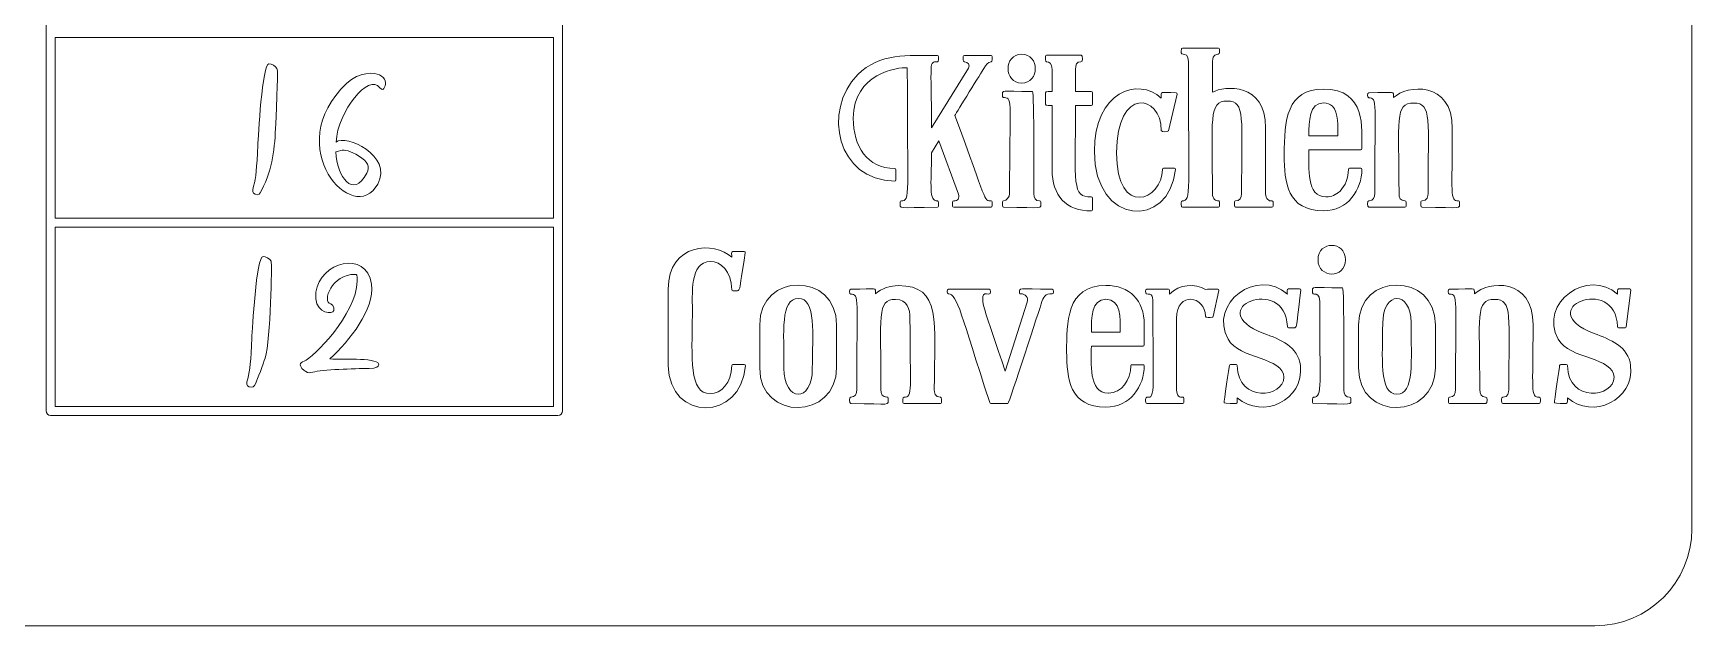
# Model space of a CAD drawing. Header units: inches. Extents: x 9.41 to 15.41, y -14.48 to -10.48.
# Drawn here: x 12.822 to 15.412, y -14.483 to -13.559 of the extents above; entities that cross this region are included whole.
import ezdxf

# ---------------------------------------------------------------- set-up
doc = ezdxf.new("R2010")
doc.units = ezdxf.units.IN
doc.header["$MEASUREMENT"] = 0
doc.layers.add('_U+0421_U+043B_U+043E_U+0439 1', color=7, linetype='Continuous')

# ---------------------------------------------------------------- blocks, each defined once
blk = doc.blocks.new('block 9')
at = {"layer": '_U+0421_U+043B_U+043E_U+0439 1', "color": 7, "lineweight": 9, "true_color": 0xffffff}
for points, knots in [([(14.895, -13.7693), (14.895, -13.7693), (14.8775, -13.7693), (14.8775, -13.7693), (14.8765, -13.7693), (14.8758, -13.7701), (14.8758, -13.7711), (14.8758, -13.7841), (14.8709, -13.7967), (14.8627, -13.8048), (14.8566, -13.8108), (14.8491, -13.814), (14.8409, -13.814), (14.8408, -13.814), (14.8406, -13.814), (14.8405, -13.814), (14.81, -13.814), (14.8139, -13.7683), (14.8142, -13.7404), (14.8142, -13.7404), (14.895, -13.7404), (14.895, -13.7404), (14.8959, -13.7404), (14.8967, -13.7397), (14.8967, -13.7387), (14.8967, -13.7085), (14.9043, -13.6458), (14.8367, -13.6458), (14.7793, -13.6458), (14.7756, -13.6941), (14.7756, -13.749), (14.7756, -13.7909), (14.7803, -13.8357), (14.8367, -13.8357), (14.8757, -13.8357), (14.8967, -13.8024), (14.8967, -13.7711), (14.8967, -13.7701), (14.8959, -13.7693), (14.895, -13.7693)], [0, 0, 0, 0, 1, 1, 1, 2, 2, 2, 3, 3, 3, 4, 4, 4, 5, 5, 5, 6, 6, 6, 7, 7, 7, 8, 8, 8, 9, 9, 9, 10, 10, 10, 11, 11, 11, 12, 12, 12, 13, 13, 13, 13]), ([(14.8591, -13.7187), (14.8591, -13.7187), (14.8142, -13.7187), (14.8142, -13.7187), (14.8141, -13.6961), (14.8142, -13.6672), (14.8369, -13.6672), (14.8428, -13.6672), (14.8473, -13.6689), (14.8508, -13.6725), (14.8606, -13.6824), (14.8592, -13.7047), (14.8591, -13.7187)], [0, 0, 0, 0, 1, 1, 1, 2, 2, 2, 3, 3, 3, 4, 4, 4, 4])]:
    blk.add_open_spline(points, degree=3, knots=knots, dxfattribs=at)
blk = doc.blocks.new('block 10')
at = {"layer": '_U+0421_U+043B_U+043E_U+0439 1', "color": 7, "lineweight": 9, "true_color": 0xffffff}
for points, knots in [([(13.9565, -14.0135), (13.9565, -14.0135), (13.9565, -14.0808), (13.9565, -14.0808), (13.9565, -14.1652), (14.0766, -14.1615), (14.0766, -14.0808), (14.0766, -14.0808), (14.0766, -14.0135), (14.0766, -14.0135), (14.0766, -13.931), (13.9565, -13.9308), (13.9565, -14.0135)], [0, 0, 0, 0, 1, 1, 1, 2, 2, 2, 3, 3, 3, 4, 4, 4, 4]), ([(14.0166, -13.9724), (14.0453, -13.9718), (14.0387, -14.0285), (14.0387, -14.0821), (14.0387, -14.1355), (13.9944, -14.1352), (13.9944, -14.0813), (13.9944, -14.0249), (13.9887, -13.973), (14.0166, -13.9724)], [0, 0, 0, 0, 1, 1, 1, 2, 2, 2, 3, 3, 3, 3])]:
    blk.add_open_spline(points, degree=3, knots=knots, dxfattribs=at)
blk = doc.blocks.new('block 11')
at = {"layer": '_U+0421_U+043B_U+043E_U+0439 1', "color": 7, "lineweight": 9, "true_color": 0xffffff}
for points, knots in [([(14.4968, -13.9522), (14.4347, -13.9522), (14.4358, -14.0116), (14.4358, -14.0554), (14.4358, -14.0974), (14.4405, -14.1422), (14.4968, -14.1422), (14.5358, -14.1422), (14.5569, -14.1088), (14.5569, -14.0775), (14.5569, -14.0765), (14.5561, -14.0758), (14.5551, -14.0758), (14.5551, -14.0758), (14.5377, -14.0758), (14.5377, -14.0758), (14.5367, -14.0758), (14.5359, -14.0765), (14.5359, -14.0775), (14.5359, -14.0995), (14.5221, -14.1204), (14.501, -14.1204), (14.5009, -14.1204), (14.5008, -14.1204), (14.5007, -14.1204), (14.4695, -14.1204), (14.4741, -14.0722), (14.4744, -14.0469), (14.4744, -14.0469), (14.5551, -14.0469), (14.5551, -14.0469), (14.5561, -14.0469), (14.5569, -14.0461), (14.5569, -14.0451), (14.5569, -14.0451), (14.5569, -14.0135), (14.5569, -14.0135), (14.5569, -13.9751), (14.5344, -13.9522), (14.4968, -13.9522)], [0, 0, 0, 0, 1, 1, 1, 2, 2, 2, 3, 3, 3, 4, 4, 4, 5, 5, 5, 6, 6, 6, 7, 7, 7, 8, 8, 8, 9, 9, 9, 10, 10, 10, 11, 11, 11, 12, 12, 12, 13, 13, 13, 13]), ([(14.4971, -13.9737), (14.5209, -13.9737), (14.5195, -14.0024), (14.5192, -14.0252), (14.5192, -14.0252), (14.4744, -14.0252), (14.4744, -14.0252), (14.4742, -14.0026), (14.4744, -13.9737), (14.4971, -13.9737)], [0, 0, 0, 0, 1, 1, 1, 2, 2, 2, 3, 3, 3, 3])]:
    blk.add_open_spline(points, degree=3, knots=knots, dxfattribs=at)
blk = doc.blocks.new('block 12')
at = {"layer": '_U+0421_U+043B_U+043E_U+0439 1', "color": 7, "lineweight": 9, "true_color": 0xffffff}
for points, knots in [([(14.8915, -14.0135), (14.8915, -14.0135), (14.8915, -14.0808), (14.8915, -14.0808), (14.8915, -14.1652), (15.0115, -14.1615), (15.0115, -14.0808), (15.0115, -14.0808), (15.0115, -14.0135), (15.0115, -14.0135), (15.0115, -13.931), (14.8915, -13.9308), (14.8915, -14.0135)], [0, 0, 0, 0, 1, 1, 1, 2, 2, 2, 3, 3, 3, 4, 4, 4, 4]), ([(14.9293, -14.0117), (14.9293, -13.9598), (14.9736, -13.9594), (14.9736, -14.0102), (14.9736, -14.069), (14.9793, -14.122), (14.9515, -14.122), (14.9229, -14.122), (14.9293, -14.0617), (14.9293, -14.0117)], [0, 0, 0, 0, 1, 1, 1, 2, 2, 2, 3, 3, 3, 3])]:
    blk.add_open_spline(points, degree=3, knots=knots, dxfattribs=at)
blk = doc.blocks.new('block 8')
at = {"layer": '_U+0421_U+043B_U+043E_U+0439 1', "color": 7, "lineweight": 9, "true_color": 0xffffff}
for points, knots in [([(14.2594, -13.8301), (14.2584, -13.8301), (14.2576, -13.8293), (14.2576, -13.8283), (14.2576, -13.8254), (14.2569, -13.8196), (14.2596, -13.8199), (14.2655, -13.8209), (14.2692, -13.8158), (14.267, -13.8099), (14.267, -13.8099), (14.2364, -13.7265), (14.2364, -13.7265), (14.2364, -13.7265), (14.2247, -13.7453), (14.2247, -13.7453), (14.2247, -13.7966), (14.2201, -13.8202), (14.234, -13.8202), (14.2366, -13.8202), (14.2357, -13.8255), (14.2357, -13.8283), (14.2357, -13.8293), (14.2349, -13.8301), (14.234, -13.8301), (14.17, -13.8301), (14.176, -13.8346), (14.176, -13.8219), (14.176, -13.8209), (14.1767, -13.8202), (14.1777, -13.8202), (14.1916, -13.8202), (14.187, -13.813), (14.187, -13.6125), (14.1724, -13.6112), (14.1026, -13.6215), (14.1026, -13.6912), (14.1026, -13.7346), (14.124, -13.7698), (14.1674, -13.7698), (14.1684, -13.7698), (14.1692, -13.7706), (14.1692, -13.7716), (14.1692, -13.7716), (14.1692, -13.7875), (14.1692, -13.7875), (14.1692, -13.7885), (14.1684, -13.7892), (14.1674, -13.7892), (14.0775, -13.7892), (14.0539, -13.6793), (14.1096, -13.6232), (14.1439, -13.5888), (14.1877, -13.5934), (14.234, -13.5934), (14.2349, -13.5934), (14.2357, -13.5941), (14.2357, -13.5951), (14.2357, -13.5979), (14.2366, -13.6033), (14.234, -13.6033), (14.2201, -13.6033), (14.2247, -13.601), (14.2247, -13.7064), (14.2247, -13.7064), (14.2823, -13.6132), (14.2823, -13.6132), (14.2855, -13.608), (14.2813, -13.6031), (14.2762, -13.6033), (14.2736, -13.6033), (14.2743, -13.5978), (14.2743, -13.5951), (14.2743, -13.5941), (14.2751, -13.5934), (14.2761, -13.5934), (14.2761, -13.5934), (14.3177, -13.5934), (14.3177, -13.5934), (14.3187, -13.5934), (14.3194, -13.5941), (14.3194, -13.5951), (14.3194, -13.5979), (14.3203, -13.6033), (14.3177, -13.6033), (14.313, -13.6033), (14.3101, -13.6079), (14.3063, -13.6138), (14.3036, -13.6181), (14.264, -13.6824), (14.2613, -13.6867), (14.3116, -13.8226), (14.3063, -13.8202), (14.3177, -13.8202), (14.3187, -13.8202), (14.3194, -13.8209), (14.3194, -13.8219), (14.3194, -13.8248), (14.3203, -13.8301), (14.3177, -13.8301), (14.3177, -13.8301), (14.2594, -13.8301), (14.2594, -13.8301)], [0, 0, 0, 0, 1, 1, 1, 2, 2, 2, 3, 3, 3, 4, 4, 4, 5, 5, 5, 6, 6, 6, 7, 7, 7, 8, 8, 8, 9, 9, 9, 10, 10, 10, 11, 11, 11, 12, 12, 12, 13, 13, 13, 14, 14, 14, 15, 15, 15, 16, 16, 16, 17, 17, 17, 18, 18, 18, 19, 19, 19, 20, 20, 20, 21, 21, 21, 22, 22, 22, 23, 23, 23, 24, 24, 24, 25, 25, 25, 26, 26, 26, 27, 27, 27, 28, 28, 28, 29, 29, 29, 30, 30, 30, 31, 31, 31, 32, 32, 32, 33, 33, 33, 34, 34, 34, 34]), ([(14.3657, -13.5913), (14.3938, -13.5913), (14.3938, -13.6364), (14.3657, -13.6364), (14.3374, -13.6364), (14.337, -13.5913), (14.3657, -13.5913)], [0, 0, 0, 0, 1, 1, 1, 2, 2, 2, 2]), ([(14.413, -13.7716), (14.413, -13.7716), (14.413, -13.6711), (14.413, -13.6711), (14.41, -13.6711), (14.4027, -13.672), (14.4027, -13.6693), (14.4027, -13.6693), (14.4027, -13.6514), (14.4027, -13.6514), (14.4027, -13.6487), (14.41, -13.6496), (14.413, -13.6496), (14.413, -13.6496), (14.413, -13.6151), (14.413, -13.6151), (14.413, -13.6045), (14.4081, -13.6033), (14.4045, -13.6033), (14.4018, -13.6033), (14.4027, -13.5975), (14.4027, -13.5946), (14.4027, -13.5936), (14.4035, -13.5929), (14.4045, -13.5929), (14.4045, -13.5929), (14.4584, -13.5929), (14.4584, -13.5929), (14.4609, -13.5929), (14.4615, -13.6039), (14.4582, -13.6033), (14.4509, -13.6024), (14.4496, -13.6078), (14.4496, -13.6151), (14.4496, -13.6151), (14.4496, -13.6496), (14.4496, -13.6496), (14.4496, -13.6496), (14.4743, -13.6496), (14.4743, -13.6496), (14.4753, -13.6496), (14.4761, -13.6504), (14.4761, -13.6514), (14.4761, -13.6514), (14.4761, -13.6693), (14.4761, -13.6693), (14.4761, -13.6703), (14.4753, -13.6711), (14.4743, -13.6711), (14.4743, -13.6711), (14.4496, -13.6711), (14.4496, -13.6711), (14.4496, -13.7963), (14.4435, -13.814), (14.4743, -13.814), (14.4753, -13.814), (14.4761, -13.8148), (14.4761, -13.8157), (14.4761, -13.8157), (14.4761, -13.834), (14.4761, -13.834), (14.4761, -13.8349), (14.4753, -13.8357), (14.4744, -13.8357), (14.4351, -13.8366), (14.413, -13.8113), (14.413, -13.7716)], [0, 0, 0, 0, 1, 1, 1, 2, 2, 2, 3, 3, 3, 4, 4, 4, 5, 5, 5, 6, 6, 6, 7, 7, 7, 8, 8, 8, 9, 9, 9, 10, 10, 10, 11, 11, 11, 12, 12, 12, 13, 13, 13, 14, 14, 14, 15, 15, 15, 16, 16, 16, 17, 17, 17, 18, 18, 18, 19, 19, 19, 20, 20, 20, 21, 21, 21, 22, 22, 22, 22]), ([(14.6865, -13.6644), (14.6568, -13.6644), (14.6635, -13.6924), (14.6635, -13.8091), (14.6635, -13.8129), (14.6648, -13.8163), (14.6669, -13.8183), (14.6685, -13.8197), (14.6705, -13.8203), (14.6727, -13.8202), (14.6732, -13.8201), (14.6737, -13.8203), (14.674, -13.8206), (14.6749, -13.8215), (14.6746, -13.827), (14.6746, -13.8283), (14.6746, -13.8293), (14.6738, -13.8301), (14.6728, -13.8301), (14.6728, -13.8301), (14.6166, -13.8301), (14.6166, -13.8301), (14.6156, -13.8301), (14.6149, -13.8293), (14.6149, -13.8283), (14.6149, -13.8255), (14.614, -13.8202), (14.6166, -13.8202), (14.6305, -13.8202), (14.6259, -13.8075), (14.6259, -13.6031), (14.6259, -13.5917), (14.621, -13.5915), (14.6178, -13.5913), (14.6138, -13.5911), (14.6149, -13.5878), (14.6149, -13.5836), (14.6149, -13.5826), (14.6156, -13.5818), (14.6166, -13.5818), (14.6166, -13.5818), (14.6728, -13.5818), (14.6728, -13.5818), (14.6738, -13.5818), (14.6746, -13.5826), (14.6746, -13.5836), (14.6746, -13.5868), (14.6756, -13.5911), (14.6725, -13.5912), (14.6703, -13.5914), (14.6635, -13.5917), (14.6635, -13.6023), (14.6635, -13.6023), (14.6635, -13.6506), (14.6635, -13.6506), (14.6824, -13.6404), (14.7465, -13.6351), (14.7465, -13.7061), (14.7465, -13.7061), (14.7465, -13.8093), (14.7465, -13.8093), (14.7465, -13.813), (14.7478, -13.8164), (14.7499, -13.8183), (14.7516, -13.8198), (14.7537, -13.8204), (14.7561, -13.8202), (14.7566, -13.82), (14.7571, -13.8203), (14.7575, -13.8206), (14.7579, -13.8209), (14.7581, -13.8214), (14.7581, -13.8219), (14.7581, -13.8219), (14.7581, -13.8283), (14.7581, -13.8283), (14.7581, -13.8293), (14.7573, -13.8301), (14.7563, -13.8301), (14.7563, -13.8301), (14.6996, -13.8301), (14.6996, -13.8301), (14.6969, -13.8301), (14.6978, -13.8248), (14.6978, -13.8219), (14.6978, -13.821), (14.6986, -13.8201), (14.6997, -13.8202), (14.7056, -13.8209), (14.7089, -13.8152), (14.7089, -13.8091), (14.7089, -13.6908), (14.7153, -13.6644), (14.6865, -13.6644)], [0, 0, 0, 0, 1, 1, 1, 2, 2, 2, 3, 3, 3, 4, 4, 4, 5, 5, 5, 6, 6, 6, 7, 7, 7, 8, 8, 8, 9, 9, 9, 10, 10, 10, 11, 11, 11, 12, 12, 12, 13, 13, 13, 14, 14, 14, 15, 15, 15, 16, 16, 16, 17, 17, 17, 18, 18, 18, 19, 19, 19, 20, 20, 20, 21, 21, 21, 22, 22, 22, 23, 23, 23, 24, 24, 24, 25, 25, 25, 26, 26, 26, 27, 27, 27, 28, 28, 28, 29, 29, 29, 30, 30, 30, 31, 31, 31, 31]), ([(14.3357, -13.8219), (14.3357, -13.8209), (14.3365, -13.8202), (14.3374, -13.8202), (14.3416, -13.8202), (14.3467, -13.814), (14.3467, -13.8091), (14.3467, -13.6693), (14.3519, -13.6597), (14.3387, -13.6591), (14.3371, -13.659), (14.3357, -13.659), (14.3357, -13.6573), (14.3357, -13.6454), (14.3312, -13.6496), (14.3826, -13.6496), (14.3853, -13.6496), (14.3844, -13.8064), (14.3844, -13.8091), (14.3844, -13.8151), (14.3873, -13.8205), (14.3936, -13.8202), (14.3947, -13.8201), (14.3954, -13.821), (14.3954, -13.8219), (14.3954, -13.8346), (14.4014, -13.8301), (14.3374, -13.8301), (14.3348, -13.8301), (14.3357, -13.8248), (14.3357, -13.8219)], [0, 0, 0, 0, 1, 1, 1, 2, 2, 2, 3, 3, 3, 4, 4, 4, 5, 5, 5, 6, 6, 6, 7, 7, 7, 8, 8, 8, 9, 9, 9, 10, 10, 10, 10]), ([(14.4791, -13.7431), (14.4791, -13.6494), (14.5474, -13.6266), (14.5836, -13.6598), (14.5836, -13.6483), (14.5809, -13.6514), (14.6067, -13.6514), (14.6078, -13.6514), (14.6086, -13.6525), (14.6084, -13.6536), (14.6084, -13.6536), (14.595, -13.7108), (14.595, -13.7108), (14.5945, -13.7131), (14.5836, -13.7131), (14.5836, -13.7104), (14.5836, -13.6538), (14.5138, -13.6409), (14.5138, -13.7454), (14.5138, -13.8479), (14.5854, -13.819), (14.5854, -13.7711), (14.5854, -13.7701), (14.5862, -13.7693), (14.5872, -13.7693), (14.5872, -13.7693), (14.6041, -13.7693), (14.6041, -13.7693), (14.6052, -13.7693), (14.606, -13.7702), (14.6059, -13.7712), (14.5961, -13.8643), (14.4791, -13.8596), (14.4791, -13.7431)], [0, 0, 0, 0, 1, 1, 1, 2, 2, 2, 3, 3, 3, 4, 4, 4, 5, 5, 5, 6, 6, 6, 7, 7, 7, 8, 8, 8, 9, 9, 9, 10, 10, 10, 11, 11, 11, 11]), ([(14.9077, -13.8199), (14.9147, -13.8204), (14.9169, -13.8149), (14.9169, -13.808), (14.9169, -13.6655), (14.9214, -13.6593), (14.9076, -13.6593), (14.9047, -13.6593), (14.9052, -13.6514), (14.9076, -13.6514), (14.9504, -13.6514), (14.9463, -13.6477), (14.9463, -13.6591), (14.9669, -13.6389), (15.038, -13.6322), (15.038, -13.7071), (15.038, -13.8097), (15.0336, -13.8202), (15.0475, -13.8202), (15.0485, -13.8202), (15.0493, -13.8209), (15.0493, -13.8219), (15.0493, -13.8346), (15.0553, -13.8301), (14.9908, -13.8301), (14.9882, -13.8301), (14.989, -13.8248), (14.989, -13.8219), (14.989, -13.8209), (14.9898, -13.8202), (14.9908, -13.8202), (14.9992, -13.8202), (15.0001, -13.8121), (15.0001, -13.8086), (15.0001, -13.6936), (15.0069, -13.6675), (14.9777, -13.6675), (14.9475, -13.6675), (14.9548, -13.6941), (14.9548, -13.808), (14.9548, -13.815), (14.957, -13.8204), (14.9639, -13.8199), (14.9665, -13.8192), (14.9658, -13.8256), (14.9658, -13.8283), (14.9658, -13.8293), (14.965, -13.8301), (14.9641, -13.8301), (14.9641, -13.8301), (14.9076, -13.8301), (14.9076, -13.8301), (14.9049, -13.8301), (14.9047, -13.8192), (14.9077, -13.8199)], [0, 0, 0, 0, 1, 1, 1, 2, 2, 2, 3, 3, 3, 4, 4, 4, 5, 5, 5, 6, 6, 6, 7, 7, 7, 8, 8, 8, 9, 9, 9, 10, 10, 10, 11, 11, 11, 12, 12, 12, 13, 13, 13, 14, 14, 14, 15, 15, 15, 16, 16, 16, 17, 17, 17, 18, 18, 18, 18]), ([(13.9341, -14.0774), (13.9281, -14.1651), (13.8153, -14.1652), (13.8137, -14.0775), (13.8132, -14.0374), (13.8137, -13.9988), (13.8137, -13.9578), (13.8137, -13.8854), (13.8861, -13.883), (13.9129, -13.9081), (13.9129, -13.9052), (13.9119, -13.8993), (13.9146, -13.8993), (13.9146, -13.8993), (13.9323, -13.8993), (13.9323, -13.8993), (13.9334, -13.8993), (13.9342, -13.9003), (13.934, -13.9013), (13.9226, -13.9672), (13.9285, -13.9606), (13.9146, -13.9606), (13.9136, -13.9606), (13.9129, -13.9598), (13.9129, -13.9588), (13.9129, -13.93), (13.8952, -13.9145), (13.8797, -13.9148), (13.8466, -13.9154), (13.8517, -13.9646), (13.8514, -13.9976), (13.8508, -14.0658), (13.8457, -14.121), (13.8794, -14.121), (13.8958, -14.121), (13.9129, -14.1046), (13.9129, -14.0772), (13.9129, -14.0763), (13.9136, -14.0755), (13.9146, -14.0755), (13.9146, -14.0755), (13.9323, -14.0755), (13.9323, -14.0755), (13.9333, -14.0755), (13.9341, -14.0763), (13.9341, -14.0774)], [0, 0, 0, 0, 1, 1, 1, 2, 2, 2, 3, 3, 3, 4, 4, 4, 5, 5, 5, 6, 6, 6, 7, 7, 7, 8, 8, 8, 9, 9, 9, 10, 10, 10, 11, 11, 11, 12, 12, 12, 13, 13, 13, 14, 14, 14, 15, 15, 15, 15]), ([(14.8283, -13.912), (14.8283, -13.8822), (14.8711, -13.8822), (14.8711, -13.912), (14.8711, -13.942), (14.8283, -13.9416), (14.8283, -13.912)], [0, 0, 0, 0, 1, 1, 1, 2, 2, 2, 2]), ([(14.7438, -14.027), (14.7689, -14.0365), (14.7974, -14.0473), (14.8008, -14.0773), (14.8068, -14.1315), (14.7417, -14.1619), (14.7022, -14.1274), (14.7022, -14.1304), (14.7031, -14.1362), (14.7004, -14.1362), (14.6991, -14.1362), (14.6827, -14.1366), (14.6819, -14.1356), (14.6811, -14.1347), (14.6898, -14.0784), (14.69, -14.077), (14.6901, -14.0761), (14.6908, -14.0755), (14.6917, -14.0755), (14.6917, -14.0755), (14.7004, -14.0755), (14.7004, -14.0755), (14.7014, -14.0755), (14.7021, -14.0763), (14.7022, -14.0772), (14.7034, -14.1363), (14.775, -14.1268), (14.775, -14.0955), (14.775, -14.0639), (14.7057, -14.0679), (14.6879, -14.0362), (14.6568, -13.9803), (14.734, -13.9232), (14.7804, -13.966), (14.7804, -13.9631), (14.7795, -13.9576), (14.7821, -13.9576), (14.7821, -13.9576), (14.7996, -13.9576), (14.7996, -13.9576), (14.8006, -13.9576), (14.8014, -13.9585), (14.8013, -13.9596), (14.7927, -14.0274), (14.7987, -14.0181), (14.7821, -14.0181), (14.7812, -14.0181), (14.7804, -14.0173), (14.7804, -14.0164), (14.7777, -13.9339), (14.6435, -13.9891), (14.7438, -14.027)], [0, 0, 0, 0, 1, 1, 1, 2, 2, 2, 3, 3, 3, 4, 4, 4, 5, 5, 5, 6, 6, 6, 7, 7, 7, 8, 8, 8, 9, 9, 9, 10, 10, 10, 11, 11, 11, 12, 12, 12, 13, 13, 13, 14, 14, 14, 15, 15, 15, 16, 16, 16, 17, 17, 17, 17]), ([(15.3164, -14.0773), (15.3224, -14.1315), (15.2573, -14.1619), (15.2177, -14.1274), (15.2177, -14.1304), (15.2187, -14.1362), (15.216, -14.1362), (15.2147, -14.1362), (15.1983, -14.1366), (15.1975, -14.1356), (15.1967, -14.1347), (15.2053, -14.0784), (15.2056, -14.077), (15.2057, -14.0761), (15.2064, -14.0755), (15.2073, -14.0755), (15.2073, -14.0755), (15.216, -14.0755), (15.216, -14.0755), (15.217, -14.0755), (15.2177, -14.0763), (15.2177, -14.0772), (15.219, -14.1363), (15.2906, -14.1268), (15.2906, -14.0955), (15.2906, -14.0639), (15.2212, -14.0679), (15.2034, -14.0362), (15.1718, -13.9792), (15.2505, -13.924), (15.296, -13.966), (15.296, -13.9631), (15.295, -13.9576), (15.2977, -13.9576), (15.2977, -13.9576), (15.3152, -13.9576), (15.3152, -13.9576), (15.3162, -13.9576), (15.317, -13.9585), (15.3169, -13.9596), (15.3169, -13.9596), (15.3097, -14.0166), (15.3097, -14.0166), (15.3096, -14.0174), (15.3088, -14.0181), (15.308, -14.0181), (15.308, -14.0181), (15.2977, -14.0181), (15.2977, -14.0181), (15.2968, -14.0181), (15.296, -14.0173), (15.296, -14.0164), (15.2933, -13.9336), (15.1594, -13.9892), (15.2594, -14.027), (15.2845, -14.0365), (15.313, -14.0473), (15.3164, -14.0773)], [0, 0, 0, 0, 1, 1, 1, 2, 2, 2, 3, 3, 3, 4, 4, 4, 5, 5, 5, 6, 6, 6, 7, 7, 7, 8, 8, 8, 9, 9, 9, 10, 10, 10, 11, 11, 11, 12, 12, 12, 13, 13, 13, 14, 14, 14, 15, 15, 15, 16, 16, 16, 17, 17, 17, 18, 18, 18, 19, 19, 19, 19]), ([(14.2404, -14.1348), (14.2404, -14.1357), (14.2397, -14.1365), (14.2387, -14.1365), (14.2387, -14.1365), (14.1819, -14.1365), (14.1819, -14.1365), (14.181, -14.1365), (14.1802, -14.1357), (14.1802, -14.1348), (14.1802, -14.1319), (14.1793, -14.1266), (14.1819, -14.1266), (14.1958, -14.1266), (14.1912, -14.1143), (14.1912, -14.003), (14.1912, -13.9897), (14.1873, -13.9739), (14.1688, -13.9739), (14.1387, -13.9739), (14.1459, -14.0006), (14.1459, -14.1145), (14.1459, -14.1214), (14.1481, -14.1269), (14.1551, -14.1264), (14.1559, -14.1262), (14.157, -14.127), (14.157, -14.1281), (14.157, -14.1412), (14.163, -14.1365), (14.0987, -14.1365), (14.0961, -14.1365), (14.0957, -14.1257), (14.0989, -14.1264), (14.1058, -14.1269), (14.108, -14.1214), (14.108, -14.1145), (14.108, -13.9719), (14.1126, -13.9657), (14.0987, -13.9657), (14.0963, -13.9657), (14.0958, -13.9579), (14.0987, -13.9579), (14.1415, -13.9579), (14.1374, -13.9541), (14.1374, -13.9655), (14.1466, -13.9565), (14.1612, -13.9525), (14.1727, -13.9525), (14.2416, -13.9525), (14.2291, -14.0082), (14.2291, -14.115), (14.2291, -14.1185), (14.2301, -14.1266), (14.2387, -14.1266), (14.2413, -14.1266), (14.2404, -14.1319), (14.2404, -14.1348)], [0, 0, 0, 0, 1, 1, 1, 2, 2, 2, 3, 3, 3, 4, 4, 4, 5, 5, 5, 6, 6, 6, 7, 7, 7, 8, 8, 8, 9, 9, 9, 10, 10, 10, 11, 11, 11, 12, 12, 12, 13, 13, 13, 14, 14, 14, 15, 15, 15, 16, 16, 16, 17, 17, 17, 18, 18, 18, 19, 19, 19, 19]), ([(14.4132, -13.9654), (14.4023, -13.9643), (14.3993, -13.9704), (14.396, -13.9807), (14.3954, -13.9826), (14.3462, -14.1362), (14.3442, -14.1362), (14.3442, -14.1362), (14.3173, -14.1362), (14.3173, -14.1362), (14.3165, -14.1362), (14.3159, -14.1358), (14.3156, -14.1351), (14.2708, -13.9972), (14.2652, -13.9654), (14.2513, -13.9654), (14.2484, -13.9654), (14.2488, -13.9579), (14.2513, -13.9579), (14.2513, -13.9579), (14.315, -13.9579), (14.315, -13.9579), (14.3176, -13.9579), (14.3178, -13.9664), (14.3145, -13.9656), (14.2923, -13.9597), (14.3108, -13.9973), (14.3399, -14.086), (14.3399, -14.086), (14.3744, -13.9783), (14.3744, -13.9783), (14.3767, -13.9714), (14.3712, -13.9647), (14.3642, -13.9654), (14.3634, -13.9656), (14.3623, -13.9648), (14.3623, -13.9637), (14.3623, -13.9545), (14.3579, -13.9579), (14.4133, -13.9579), (14.416, -13.9579), (14.416, -13.9662), (14.4132, -13.9654)], [0, 0, 0, 0, 1, 1, 1, 2, 2, 2, 3, 3, 3, 4, 4, 4, 5, 5, 5, 6, 6, 6, 7, 7, 7, 8, 8, 8, 9, 9, 9, 10, 10, 10, 11, 11, 11, 12, 12, 12, 13, 13, 13, 14, 14, 14, 14]), ([(14.6734, -13.96), (14.6734, -13.96), (14.6646, -14.0005), (14.6646, -14.0005), (14.6645, -14.0013), (14.6638, -14.0019), (14.6629, -14.0019), (14.6599, -14.0019), (14.6525, -14.0029), (14.6525, -14.0002), (14.6525, -13.9686), (14.6074, -13.96), (14.6074, -14.0035), (14.6074, -14.0035), (14.6074, -14.1155), (14.6074, -14.1155), (14.6074, -14.1195), (14.6086, -14.123), (14.6107, -14.1249), (14.6123, -14.1263), (14.6143, -14.1269), (14.6168, -14.1266), (14.6173, -14.1265), (14.6178, -14.1267), (14.6181, -14.1271), (14.619, -14.1279), (14.6187, -14.1335), (14.6187, -14.1348), (14.6187, -14.1357), (14.6179, -14.1365), (14.617, -14.1365), (14.617, -14.1365), (14.561, -14.1365), (14.561, -14.1365), (14.56, -14.1365), (14.5592, -14.1357), (14.5592, -14.1348), (14.5592, -14.1318), (14.5584, -14.1264), (14.5612, -14.1266), (14.5752, -14.1287), (14.5703, -14.1128), (14.5703, -13.978), (14.5703, -13.974), (14.5703, -13.969), (14.5677, -13.9668), (14.5654, -13.9648), (14.5605, -13.9659), (14.5598, -13.9653), (14.5588, -13.9644), (14.5583, -13.9579), (14.561, -13.9579), (14.561, -13.9579), (14.5949, -13.9579), (14.5949, -13.9579), (14.5958, -13.9579), (14.5966, -13.9586), (14.5966, -13.9596), (14.5966, -13.9596), (14.5966, -13.9656), (14.5966, -13.9656), (14.6109, -13.9502), (14.637, -13.9487), (14.6527, -13.9587), (14.6535, -13.9573), (14.67, -13.9579), (14.6717, -13.9579), (14.6728, -13.9579), (14.6736, -13.9589), (14.6734, -13.96)], [0, 0, 0, 0, 1, 1, 1, 2, 2, 2, 3, 3, 3, 4, 4, 4, 5, 5, 5, 6, 6, 6, 7, 7, 7, 8, 8, 8, 9, 9, 9, 10, 10, 10, 11, 11, 11, 12, 12, 12, 13, 13, 13, 14, 14, 14, 15, 15, 15, 16, 16, 16, 17, 17, 17, 18, 18, 18, 19, 19, 19, 20, 20, 20, 21, 21, 21, 22, 22, 22, 23, 23, 23, 23]), ([(14.8795, -14.1284), (14.8795, -14.141), (14.8855, -14.1365), (14.8215, -14.1365), (14.8206, -14.1365), (14.8198, -14.1357), (14.8198, -14.1348), (14.8198, -14.1319), (14.8189, -14.1266), (14.8215, -14.1266), (14.8354, -14.1266), (14.8309, -14.1065), (14.8309, -13.9773), (14.8309, -13.9659), (14.826, -13.9657), (14.8228, -13.9656), (14.8212, -13.9655), (14.8198, -13.9654), (14.8198, -13.9637), (14.8198, -13.9518), (14.8153, -13.9561), (14.8667, -13.9561), (14.8694, -13.9561), (14.8685, -14.1128), (14.8685, -14.1155), (14.8685, -14.1215), (14.8714, -14.1269), (14.8777, -14.1266), (14.8786, -14.1265), (14.8795, -14.1273), (14.8795, -14.1284)], [0, 0, 0, 0, 1, 1, 1, 2, 2, 2, 3, 3, 3, 4, 4, 4, 5, 5, 5, 6, 6, 6, 7, 7, 7, 8, 8, 8, 9, 9, 9, 10, 10, 10, 10]), ([(15.1754, -14.1348), (15.1754, -14.1357), (15.1746, -14.1365), (15.1736, -14.1365), (15.1736, -14.1365), (15.1169, -14.1365), (15.1169, -14.1365), (15.1159, -14.1365), (15.1151, -14.1357), (15.1151, -14.1348), (15.1151, -14.1319), (15.1143, -14.1266), (15.1169, -14.1266), (15.1253, -14.1266), (15.1262, -14.1185), (15.1262, -14.115), (15.1262, -13.9999), (15.1329, -13.9739), (15.1038, -13.9739), (15.0736, -13.9739), (15.0809, -14.0006), (15.0809, -14.1145), (15.0809, -14.1214), (15.0831, -14.1269), (15.09, -14.1264), (15.093, -14.1256), (15.0929, -14.1365), (15.0902, -14.1365), (15.0902, -14.1365), (15.0337, -14.1365), (15.0337, -14.1365), (15.0327, -14.1365), (15.0319, -14.1357), (15.0319, -14.1348), (15.0319, -14.132), (15.0312, -14.1258), (15.0338, -14.1264), (15.0407, -14.1269), (15.043, -14.1214), (15.043, -14.1145), (15.043, -13.9719), (15.0475, -13.9657), (15.0337, -13.9657), (15.0313, -13.9657), (15.0308, -13.9579), (15.0337, -13.9579), (15.0765, -13.9579), (15.0724, -13.9541), (15.0724, -13.9655), (15.0931, -13.9453), (15.1641, -13.9387), (15.1641, -14.0135), (15.1641, -14.1162), (15.1597, -14.1266), (15.1736, -14.1266), (15.1763, -14.1266), (15.1754, -14.1319), (15.1754, -14.1348)], [0, 0, 0, 0, 1, 1, 1, 2, 2, 2, 3, 3, 3, 4, 4, 4, 5, 5, 5, 6, 6, 6, 7, 7, 7, 8, 8, 8, 9, 9, 9, 10, 10, 10, 11, 11, 11, 12, 12, 12, 13, 13, 13, 14, 14, 14, 15, 15, 15, 16, 16, 16, 17, 17, 17, 18, 18, 18, 19, 19, 19, 19])]:
    blk.add_open_spline(points, degree=3, knots=knots, dxfattribs=at)
at = {"layer": '_U+0421_U+043B_U+043E_U+0439 1'}
for name in ['block 9', 'block 10', 'block 12', 'block 11']:
    blk.add_blockref(name, (0, 0), dxfattribs=at)

msp = doc.modelspace()

# ---------------------------------------------------------------- linework, layer by layer
at = {"layer": '_U+0421_U+043B_U+043E_U+0439 1', "color": 7, "lineweight": 9, "true_color": 0xffffff}
for points in [[(12.8562, -13.5654), (13.6345, -13.5654), (13.6345, -13.8471), (12.8562, -13.8471), (12.8562, -13.5654)], [(12.8562, -13.861), (13.6345, -13.861), (13.6345, -14.141), (12.8562, -14.141), (12.8562, -13.861)]]:
    msp.add_lwpolyline(points, dxfattribs=at)
at = {"layer": '_U+0421_U+043B_U+043E_U+0439 1', "color": 1, "lineweight": 9, "true_color": 0xff0000}
msp.add_open_spline([(9.5634, -14.4833), (9.5634, -14.4833), (15.2606, -14.4833), (15.2606, -14.4833), (15.3442, -14.4833), (15.412, -14.4156), (15.412, -14.3319), (15.412, -14.3319), (15.412, -10.6347), (15.412, -10.6347), (15.412, -10.5511), (15.3442, -10.4833), (15.2606, -10.4833), (15.2606, -10.4833), (9.5634, -10.4833), (9.5634, -10.4833), (9.4798, -10.4833), (9.412, -10.5511), (9.412, -10.6347), (9.412, -10.6347), (9.412, -14.3319), (9.412, -14.3319), (9.412, -14.4156), (9.4798, -14.4833), (9.5634, -14.4833)], degree=3, knots=[0, 0, 0, 0, 1, 1, 1, 2, 2, 2, 3, 3, 3, 4, 4, 4, 5, 5, 5, 6, 6, 6, 7, 7, 7, 8, 8, 8, 8], dxfattribs=at)
at = {"layer": '_U+0421_U+043B_U+043E_U+0439 1', "color": 7, "lineweight": 9, "true_color": 0xffffff}
for points, knots in [([(12.8423, -12.3764), (12.8423, -12.3764), (12.8423, -14.148), (12.8423, -14.148), (12.8423, -14.1518), (12.8454, -14.1549), (12.8492, -14.1549), (12.8492, -14.1549), (13.6415, -14.1549), (13.6415, -14.1549), (13.6453, -14.1549), (13.6484, -14.1518), (13.6484, -14.148), (13.6484, -14.148), (13.6484, -12.3764), (13.6484, -12.3764), (13.6484, -12.3726), (13.6453, -12.3695), (13.6415, -12.3695), (13.6415, -12.3695), (12.8492, -12.3695), (12.8492, -12.3695), (12.8454, -12.3695), (12.8423, -12.3726), (12.8423, -12.3764)], [0, 0, 0, 0, 1, 1, 1, 2, 2, 2, 3, 3, 3, 4, 4, 4, 5, 5, 5, 6, 6, 6, 7, 7, 7, 8, 8, 8, 8]), ([(13.2028, -13.6135), (13.2043, -13.6162), (13.204, -13.6276), (13.2009, -13.6999), (13.1992, -13.7386), (13.1966, -13.7683), (13.1788, -13.8039), (13.1758, -13.8096), (13.1743, -13.812), (13.1687, -13.8097), (13.1636, -13.8078), (13.1643, -13.8051), (13.1663, -13.7972), (13.1699, -13.7834), (13.1712, -13.7702), (13.1728, -13.7331), (13.1733, -13.7225), (13.1797, -13.6059), (13.1903, -13.6062), (13.1946, -13.6062), (13.2008, -13.61), (13.2028, -13.6135)], [0, 0, 0, 0, 1, 1, 1, 2, 2, 2, 3, 3, 3, 4, 4, 4, 5, 5, 5, 6, 6, 6, 7, 7, 7, 7]), ([(13.3628, -13.6234), (13.3551, -13.6199), (13.3311, -13.618), (13.3116, -13.6366), (13.2068, -13.7366), (13.3233, -13.862), (13.36, -13.7941), (13.3844, -13.7492), (13.3097, -13.7157), (13.295, -13.7286), (13.2976, -13.6798), (13.3465, -13.6205), (13.363, -13.6435), (13.3672, -13.6483), (13.3697, -13.646), (13.3709, -13.6428), (13.3731, -13.6374), (13.373, -13.628), (13.3628, -13.6234)], [0, 0, 0, 0, 1, 1, 1, 2, 2, 2, 3, 3, 3, 4, 4, 4, 5, 5, 5, 6, 6, 6, 6]), ([(13.3024, -13.7416), (13.3083, -13.7402), (13.3176, -13.7422), (13.3303, -13.7499), (13.3451, -13.7594), (13.3483, -13.7663), (13.3429, -13.777), (13.3222, -13.8185), (13.2955, -13.7817), (13.2949, -13.7438), (13.2949, -13.7438), (13.2973, -13.7428), (13.3024, -13.7416)], [0, 0, 0, 0, 1, 1, 1, 2, 2, 2, 3, 3, 3, 4, 4, 4, 4]), ([(13.1935, -13.9141), (13.1953, -13.9173), (13.1931, -14.0352), (13.1842, -14.0654), (13.1815, -14.0746), (13.1723, -14.0989), (13.1695, -14.1045), (13.1666, -14.1102), (13.1651, -14.1126), (13.1594, -14.1103), (13.1544, -14.1084), (13.1551, -14.1057), (13.1571, -14.0978), (13.1606, -14.084), (13.162, -14.0708), (13.1636, -14.0337), (13.1641, -14.0231), (13.1705, -13.9067), (13.1811, -13.9068), (13.1854, -13.9068), (13.1916, -13.9106), (13.1935, -13.9141)], [0, 0, 0, 0, 1, 1, 1, 2, 2, 2, 3, 3, 3, 4, 4, 4, 5, 5, 5, 6, 6, 6, 7, 7, 7, 7]), ([(13.3617, -14.0762), (13.3612, -14.0784), (13.3592, -14.0819), (13.3467, -14.0818), (13.3234, -14.0818), (13.2731, -14.0837), (13.2587, -14.0874), (13.2547, -14.0885), (13.2511, -14.0889), (13.2476, -14.0867), (13.2435, -14.0843), (13.239, -14.0795), (13.2391, -14.0762), (13.2392, -14.0731), (13.2418, -14.0717), (13.245, -14.0703), (13.2591, -14.065), (13.3267, -13.9977), (13.3281, -13.9454), (13.3284, -13.935), (13.3272, -13.935), (13.3245, -13.9349), (13.2894, -13.934), (13.2717, -13.9777), (13.287, -13.9811), (13.2918, -13.9822), (13.2931, -13.9921), (13.2901, -13.9935), (13.2832, -13.9969), (13.2599, -13.993), (13.2636, -13.9629), (13.2694, -13.9156), (13.3429, -13.8958), (13.3502, -13.9502), (13.3553, -13.9903), (13.3163, -14.0377), (13.2855, -14.0669), (13.3085, -14.0674), (13.3642, -14.0651), (13.3617, -14.0762)], [0, 0, 0, 0, 1, 1, 1, 2, 2, 2, 3, 3, 3, 4, 4, 4, 5, 5, 5, 6, 6, 6, 7, 7, 7, 8, 8, 8, 9, 9, 9, 10, 10, 10, 11, 11, 11, 12, 12, 12, 13, 13, 13, 13])]:
    msp.add_open_spline(points, degree=3, knots=knots, dxfattribs=at)

# ---------------------------------------------------------------- block references
at = {"layer": '_U+0421_U+043B_U+043E_U+0439 1'}
msp.add_blockref('block 8', (0, 0), dxfattribs=at)

doc.saveas('drawing.dxf')
